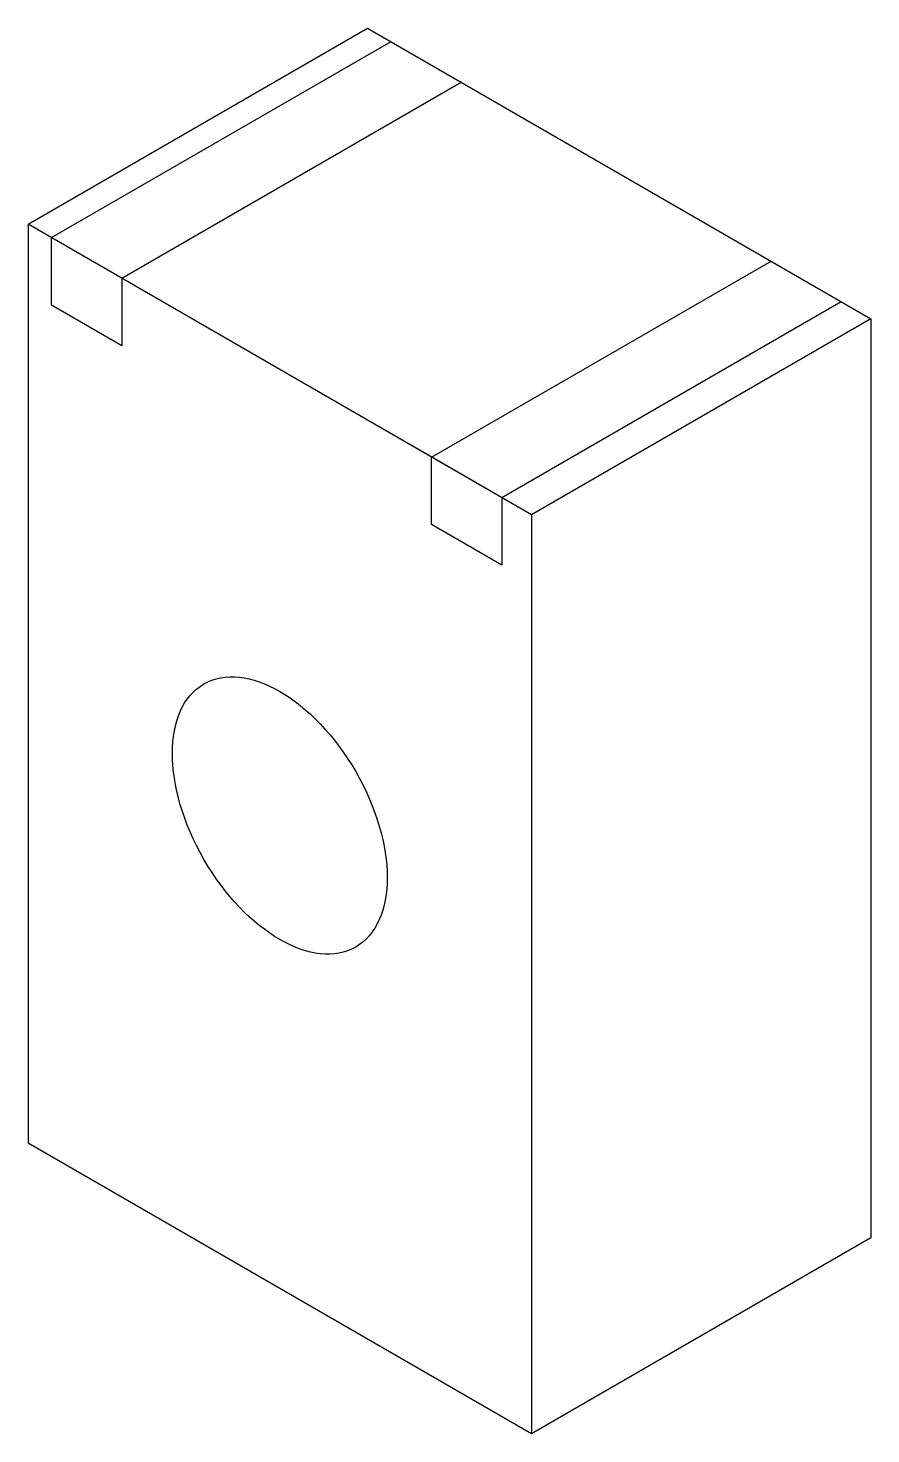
# Model space of a CAD drawing. Header units: millimetres. Extents: x 0 to 62, y 0 to 104.
import ezdxf

# ---------------------------------------------------------------- set-up
doc = ezdxf.new("R2010")
doc.units = ezdxf.units.MM
doc.layers.add('CONDUCTOR', color=7, linetype='Continuous')

# ---------------------------------------------------------------- blocks, each defined once
blk = doc.blocks.new('BIEN DONG')
at = {"layer": 'CONDUCTOR', "color": 8, "ltscale": 100}
for p, q in [((-18.62, 78.75), (6.5, 93.25)), ((-18.62, 78.75), (6.5, 93.25)), ((6.5, 93.25), (43.73, 71.75)), ((-16.89, 77.75), (8.23, 92.25)), ((-16.89, 77.75), (8.23, 92.25)), ((-11.69, 74.75), (13.42, 89.25)), ((18.62, 57.25), (-18.62, 78.75)), ((-18.62, 78.75), (-18.62, 10.75)), ((-16.89, 72.75), (-16.89, 77.75)), ((11.23, 61.52), (36.35, 76.02)), ((-11.69, 74.75), (-11.69, 69.75)), ((16.43, 58.52), (41.54, 73.02)), ((-11.69, 69.75), (-16.89, 72.75)), ((43.73, 71.75), (18.62, 57.25)), ((43.73, 71.75), (43.73, 3.75)), ((18.16, 57.52), (9.5, 62.52)), ((11.23, 56.52), (11.23, 61.52)), ((16.43, 58.52), (16.43, 53.52)), ((18.62, 57.25), (18.62, -10.75)), ((16.43, 53.52), (11.23, 56.52)), ((18.62, -10.75), (-18.62, 10.75)), ((43.73, 3.75), (18.62, -10.75))]:
    blk.add_line(p, q, dxfattribs=at)
blk.add_ellipse((0, 35), major_axis=(5.62, -9.73), ratio=0.57735, dxfattribs=at)

msp = doc.modelspace()

# ---------------------------------------------------------------- block references
msp.add_blockref('BIEN DONG', (18.62, 10.75))

doc.saveas('drawing.dxf')
